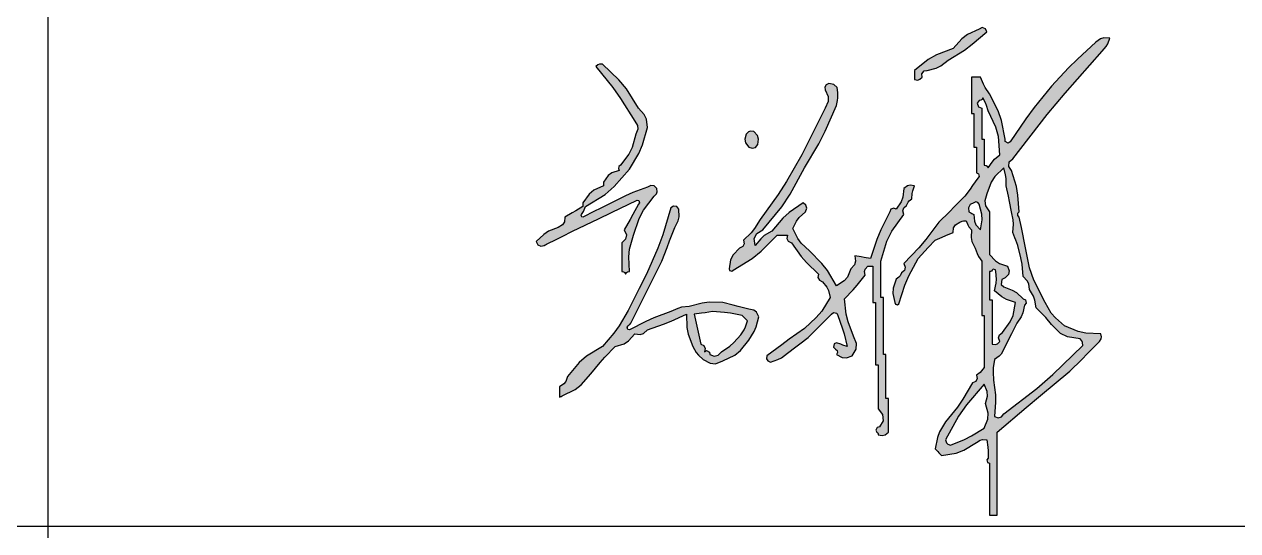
# Model space of a CAD drawing. Extents: x 5211311 to 5622788, y -441754 to -251897.
# Drawn here: x 5419839 to 5421401, y -336764 to -336113 of the extents above; entities that cross this region are included whole.
import ezdxf
from ezdxf.enums import TextEntityAlignment as Align

# ---------------------------------------------------------------- set-up
doc = ezdxf.new("R2010")
doc.units = 0
doc.header["$LTSCALE"] = 1000
doc.header["$MEASUREMENT"] = 0
doc.layers.get('0').update_dxf_attribs({"linetype": 'CONTINUOUS'})
doc.styles.add('sceie', font='sceie.shx', dxfattribs={"width": 0.7, "bigfont": 'sceic.shx'})

# ---------------------------------------------------------------- blocks, each defined once
blk = doc.blocks.new('高苏华')
h = blk.add_hatch(color=256)
h.dxf.hatch_style = 1
h.paths.add_polyline_path([(6.7509, 0.3895), (6.7492, 0.4112), (6.7472, 0.4221), (6.7409, 0.4429), (6.7373, 0.4477), (6.738, 0.454), (6.7426, 0.4579), (6.7869, 0.5146), (6.8099, 0.5424), (6.8576, 0.5963), (6.8627, 0.6021), (6.8648, 0.6057), (6.8676, 0.6129), (6.86, 0.6134), (6.8556, 0.6122), (6.8493, 0.6079), (6.8259, 0.586), (6.8145, 0.5746), (6.7926, 0.5513), (6.7699, 0.5236), (6.7592, 0.5092), (6.7392, 0.4796), (6.7367, 0.478), (6.7329, 0.4799), (6.7326, 0.4829), (6.7281, 0.5072), (6.7239, 0.5194), (6.7126, 0.5413), (6.7071, 0.5495), (6.7048, 0.5539), (6.7009, 0.5629), (6.6962, 0.5629), (6.6939, 0.5629), (6.6892, 0.5629), (6.6892, 0.5443), (6.6892, 0.5349), (6.6892, 0.5162), (6.6905, 0.5162), (6.6912, 0.5162), (6.6925, 0.5162), (6.6925, 0.4989), (6.6925, 0.4902), (6.6925, 0.4729), (6.6939, 0.4729), (6.6945, 0.4729), (6.6959, 0.4729), (6.6959, 0.4596), (6.6959, 0.4529), (6.6959, 0.4396), (6.6984, 0.4385), (6.6993, 0.435), (6.6976, 0.4329), (6.6909, 0.4236), (6.6875, 0.4189), (6.6809, 0.4096), (6.6675, 0.3962), (6.6609, 0.3895), (6.6475, 0.3762), (6.6305, 0.3541), (6.6215, 0.3434), (6.6025, 0.3229), (6.6041, 0.3183), (6.603, 0.3142), (6.5992, 0.3112), (6.5974, 0.3073), (6.5959, 0.3055), (6.5925, 0.3029), (6.5887, 0.2915), (6.5883, 0.2846), (6.5909, 0.2728), (6.5914, 0.2708), (6.5942, 0.2699), (6.5959, 0.2712), (6.6037, 0.2953), (6.6088, 0.3072), (6.6209, 0.3295), (6.6294, 0.3389), (6.6338, 0.3436), (6.6425, 0.3529), (6.6518, 0.357), (6.6565, 0.359), (6.6659, 0.3629), (6.6664, 0.3691), (6.6688, 0.373), (6.6742, 0.3762), (6.6774, 0.3774), (6.6791, 0.3778), (6.6825, 0.3779), (6.6845, 0.3729), (6.6859, 0.3704), (6.6892, 0.3662), (6.6888, 0.3567), (6.6899, 0.3514), (6.6942, 0.3429), (6.6965, 0.3358), (6.6983, 0.3323), (6.7026, 0.3262), (6.7026, 0.2982), (6.7026, 0.2842), (6.7026, 0.2562), (6.7039, 0.2562), (6.7046, 0.2562), (6.7059, 0.2562), (6.7059, 0.2295), (6.7059, 0.2162), (6.7059, 0.1895), (6.7025, 0.185), (6.7004, 0.1829), (6.6959, 0.1795), (6.6966, 0.1751), (6.6949, 0.1715), (6.6909, 0.1695), (6.6784, 0.1485), (6.6713, 0.1384), (6.6559, 0.1195), (6.6483, 0.1065), (6.6455, 0.0992), (6.6425, 0.0845), (6.6459, 0.0811), (6.6475, 0.0795), (6.6509, 0.0761), (6.6698, 0.0792), (6.6795, 0.0828), (6.6959, 0.0928), (6.7005, 0.0957), (6.7037, 0.0965), (6.7092, 0.0961), (6.7103, 0.0868), (6.7107, 0.0822), (6.7109, 0.0728), (6.7091, 0.0707), (6.71, 0.0671), (6.7126, 0.0661), (6.7126, 0.0395), (6.7126, 0.0261), (6.7126, -0.0006), (6.7166, -0.0006), (6.7186, -0.0006), (6.7226, -0.0006), (6.7226, 0.0421), (6.7226, 0.0635), (6.7226, 0.1061), (6.7597, 0.1377), (6.7784, 0.1533), (6.8159, 0.1845), (6.8313, 0.1998), (6.8389, 0.2075), (6.8543, 0.2228), (6.8565, 0.2262), (6.857, 0.2289), (6.8559, 0.2328), (6.8368, 0.2335), (6.8269, 0.2356), (6.8092, 0.2428), (6.7974, 0.253), (6.7921, 0.2594), (6.7842, 0.2728), (6.7695, 0.3018), (6.764, 0.3177), (6.7576, 0.3495), (6.7549, 0.3629), (6.7536, 0.3695), (6.7509, 0.3829), (6.749, 0.3848), (6.749, 0.3877)])
h.paths.add_polyline_path([(6.6859, 0.3895), (6.6855, 0.3949), (6.6877, 0.3988), (6.6925, 0.4012), (6.6951, 0.4022), (6.6974, 0.4016), (6.6992, 0.3995), (6.7026, 0.3866), (6.703, 0.3794), (6.7009, 0.3662), (6.6952, 0.3727), (6.6932, 0.3776), (6.6925, 0.3862), (6.6899, 0.3875), (6.6885, 0.3882)], flags=16)
h.paths.add_polyline_path([(6.7074, 0.3974), (6.7065, 0.4039), (6.7092, 0.4129), (6.7147, 0.4278), (6.7195, 0.4351), (6.7309, 0.4462), (6.7332, 0.4371), (6.7339, 0.4323), (6.7342, 0.4229), (6.7369, 0.4096), (6.7382, 0.4029), (6.7409, 0.3895), (6.743, 0.3791), (6.7433, 0.3735), (6.7426, 0.3629), (6.7452, 0.3562), (6.7466, 0.3529), (6.7492, 0.3462), (6.7531, 0.3304), (6.7545, 0.3224), (6.7559, 0.3062), (6.7611, 0.3009), (6.7631, 0.2969), (6.7642, 0.2895), (6.7693, 0.281), (6.7711, 0.276), (6.7726, 0.2662), (6.781, 0.2579), (6.785, 0.2535), (6.7926, 0.2445), (6.8042, 0.233), (6.813, 0.2286), (6.8293, 0.2262), (6.8316, 0.2234), (6.8324, 0.2214), (6.8326, 0.2178), (6.7942, 0.1801), (6.7737, 0.1622), (6.7309, 0.1295), (6.7279, 0.1257), (6.7238, 0.1245), (6.7192, 0.1261), (6.7205, 0.1448), (6.7202, 0.1543), (6.7176, 0.1728), (6.7171, 0.1835), (6.7174, 0.189), (6.7192, 0.1995), (6.7249, 0.2037), (6.7274, 0.2066), (6.7309, 0.2128), (6.7376, 0.2262), (6.7409, 0.2328), (6.7476, 0.2462), (6.7534, 0.2545), (6.7556, 0.2596), (6.7576, 0.2695), (6.7598, 0.2721), (6.7589, 0.2763), (6.7559, 0.2778), (6.7473, 0.2857), (6.7419, 0.2889), (6.7309, 0.2929), (6.7276, 0.2962), (6.7284, 0.3023), (6.7326, 0.3045), (6.737, 0.3088), (6.7381, 0.3138), (6.7359, 0.3195), (6.7255, 0.3233), (6.7203, 0.3266), (6.7126, 0.3345), (6.7126, 0.3565), (6.7126, 0.3675), (6.7126, 0.3895)], flags=16)
h.paths.add_polyline_path([(6.7109, 0.4462), (6.7097, 0.4483), (6.7083, 0.4492), (6.7059, 0.4496), (6.7059, 0.4629), (6.7059, 0.4696), (6.7059, 0.4829), (6.7046, 0.4829), (6.7039, 0.4829), (6.7026, 0.4829), (6.7026, 0.4989), (6.7026, 0.5069), (6.7026, 0.5229), (6.6986, 0.5244), (6.6969, 0.5294), (6.6992, 0.5329), (6.7016, 0.5332), (6.703, 0.5342), (6.7042, 0.5362), (6.7076, 0.5299), (6.7089, 0.5265), (6.7109, 0.5196), (6.7208, 0.4983), (6.724, 0.4863), (6.7259, 0.4629), (6.719, 0.4571), (6.7159, 0.4536)], flags=16)
h.paths.add_polyline_path([(6.7175, 0.3158), (6.7204, 0.3149), (6.7209, 0.3129), (6.7216, 0.3029), (6.7212, 0.2977), (6.7192, 0.2879), (6.7286, 0.28), (6.7343, 0.2768), (6.7459, 0.2728), (6.7429, 0.2564), (6.7392, 0.2479), (6.7292, 0.2345), (6.7254, 0.2315), (6.7243, 0.2274), (6.7259, 0.2228), (6.7228, 0.2199), (6.7201, 0.219), (6.7159, 0.2195), (6.7159, 0.2422), (6.7159, 0.2535), (6.7159, 0.2762), (6.7146, 0.2762), (6.7139, 0.2762), (6.7126, 0.2762), (6.7126, 0.2909), (6.7126, 0.2982), (6.7126, 0.3129), (6.714, 0.3127), (6.7152, 0.3132), (6.7159, 0.3145)], flags=16)
h.paths.add_polyline_path([(6.7059, 0.1678), (6.7095, 0.1585), (6.7099, 0.1526), (6.7076, 0.1428), (6.7109, 0.1306), (6.7105, 0.123), (6.7059, 0.1111), (6.6892, 0.1012), (6.6805, 0.0968), (6.6625, 0.0895), (6.659, 0.0907), (6.6571, 0.0926), (6.6559, 0.0961), (6.6728, 0.1267), (6.683, 0.1414)], flags=16)
h.paths.add_polyline_path([(6.6904, 0.6051), (6.7092, 0.6213), (6.7074, 0.6251), (6.703, 0.6265), (6.6992, 0.6246), (6.6841, 0.6176), (6.6768, 0.6122), (6.6659, 0.5996), (6.6443, 0.5917), (6.6338, 0.5857), (6.6159, 0.5713), (6.6159, 0.5666), (6.6159, 0.5643), (6.6159, 0.5596), (6.6201, 0.5591), (6.6228, 0.56), (6.6259, 0.5629), (6.6254, 0.5672), (6.6283, 0.5708), (6.6325, 0.5713), (6.644, 0.5744), (6.6498, 0.5773), (6.6592, 0.5846), (6.6803, 0.5977)])
h.paths.add_polyline_path([(6.5012, 0.4933), (6.5158, 0.5262), (6.5169, 0.5329), (6.5172, 0.5362), (6.5175, 0.5429), (6.5164, 0.5494), (6.5123, 0.5535), (6.5058, 0.5546), (6.5022, 0.5531), (6.5005, 0.5501), (6.5008, 0.5463), (6.5047, 0.5378), (6.5047, 0.5314), (6.5008, 0.5229), (6.4888, 0.4989), (6.4828, 0.4869), (6.4708, 0.4629), (6.4511, 0.4286), (6.4404, 0.4118), (6.4175, 0.3795), (6.4102, 0.3679), (6.4057, 0.3624), (6.3958, 0.3529), (6.3966, 0.3485), (6.3948, 0.3449), (6.3908, 0.3429), (6.3825, 0.3343), (6.3793, 0.328), (6.3775, 0.3162), (6.378, 0.3141), (6.3808, 0.3132), (6.3825, 0.3145), (6.4071, 0.3297), (6.4188, 0.339), (6.4392, 0.3595), (6.4445, 0.3595), (6.4472, 0.3595), (6.4525, 0.3595), (6.4517, 0.3551), (6.4535, 0.3516), (6.4575, 0.3495), (6.47, 0.3323), (6.4771, 0.3242), (6.4925, 0.3095), (6.4917, 0.3051), (6.4935, 0.3016), (6.4975, 0.2995), (6.5032, 0.2926), (6.5054, 0.2882), (6.5075, 0.2795), (6.4965, 0.2618), (6.4896, 0.2535), (6.4742, 0.2395), (6.4547, 0.2256), (6.4451, 0.2186), (6.4258, 0.2045), (6.4255, 0.2006), (6.4272, 0.1977), (6.4308, 0.1962), (6.4401, 0.1995), (6.4446, 0.2019), (6.4525, 0.2078), (6.4631, 0.2159), (6.4685, 0.2199), (6.4792, 0.2278), (6.4912, 0.2398), (6.4972, 0.2458), (6.5092, 0.2578), (6.5117, 0.2601), (6.516, 0.2592), (6.5175, 0.2562), (6.5231, 0.2405), (6.5255, 0.2324), (6.5292, 0.2162), (6.5238, 0.2182), (6.5212, 0.2192), (6.5158, 0.2212), (6.5128, 0.2197), (6.5119, 0.2154), (6.5142, 0.2128), (6.5163, 0.2111), (6.5169, 0.2087), (6.5158, 0.2062), (6.5228, 0.2022), (6.5283, 0.2018), (6.5358, 0.2045), (6.541, 0.2131), (6.5415, 0.2203), (6.5375, 0.2295), (6.5306, 0.2482), (6.5282, 0.2581), (6.5258, 0.2778), (6.537, 0.2894), (6.5424, 0.2954), (6.5525, 0.3079), (6.5517, 0.3126), (6.5527, 0.3159), (6.5558, 0.3195), (6.5585, 0.3195), (6.5598, 0.3195), (6.5625, 0.3195), (6.5625, 0.3009), (6.5625, 0.2915), (6.5625, 0.2728), (6.5638, 0.2728), (6.5645, 0.2728), (6.5658, 0.2728), (6.5658, 0.2408), (6.5658, 0.2248), (6.5658, 0.1928), (6.5672, 0.1928), (6.5679, 0.1928), (6.5692, 0.1928), (6.5692, 0.1702), (6.5692, 0.1588), (6.5692, 0.1361), (6.575, 0.1288), (6.5755, 0.1209), (6.5709, 0.1128), (6.5679, 0.1122), (6.5663, 0.1088), (6.5675, 0.1061), (6.5688, 0.1054), (6.5694, 0.1043), (6.5692, 0.1028), (6.5746, 0.1017), (6.5783, 0.1027), (6.5825, 0.1061), (6.5825, 0.1235), (6.5825, 0.1321), (6.5825, 0.1495), (6.5812, 0.1495), (6.5805, 0.1495), (6.5792, 0.1495), (6.5792, 0.1722), (6.5792, 0.1835), (6.5792, 0.2062), (6.5779, 0.2062), (6.5772, 0.2062), (6.5759, 0.2062), (6.5759, 0.2355), (6.5759, 0.2502), (6.5759, 0.2795), (6.5745, 0.2795), (6.5739, 0.2795), (6.5725, 0.2795), (6.5725, 0.2982), (6.5725, 0.3075), (6.5725, 0.3262), (6.5805, 0.3518), (6.5868, 0.3645), (6.6025, 0.3862), (6.6009, 0.3908), (6.6021, 0.3948), (6.6059, 0.3979), (6.6077, 0.4018), (6.6091, 0.4036), (6.6125, 0.4062), (6.6131, 0.413), (6.6138, 0.4164), (6.6159, 0.4229), (6.6105, 0.4239), (6.6068, 0.423), (6.6025, 0.4196), (6.601, 0.4083), (6.5988, 0.4024), (6.5925, 0.3929), (6.5892, 0.3942), (6.5857, 0.3928), (6.5842, 0.3895), (6.5728, 0.3662), (6.5677, 0.3541), (6.5592, 0.3295), (6.5512, 0.3309), (6.5472, 0.3315), (6.5392, 0.3329), (6.5401, 0.326), (6.5388, 0.3214), (6.5342, 0.3162), (6.5298, 0.3057), (6.5255, 0.3006), (6.5158, 0.2945), (6.5041, 0.3141), (6.4969, 0.3233), (6.4808, 0.3395), (6.4703, 0.3491), (6.4656, 0.3552), (6.4592, 0.3679), (6.4641, 0.3776), (6.4677, 0.3822), (6.4758, 0.3895), (6.4774, 0.3941), (6.4763, 0.3982), (6.4725, 0.4012), (6.4547, 0.3888), (6.4464, 0.3812), (6.4325, 0.3645), (6.4226, 0.3589), (6.418, 0.355), (6.4108, 0.3462), (6.4096, 0.3551), (6.413, 0.3618), (6.4208, 0.3662), (6.445, 0.3961), (6.4558, 0.4124), (6.4742, 0.4462), (6.4928, 0.4772)])
h.paths.add_polyline_path([(6.4151, 0.4831), (6.4138, 0.4877), (6.4091, 0.4929), (6.405, 0.4934), (6.4022, 0.4925), (6.3991, 0.4896), (6.3976, 0.483), (6.3985, 0.4784), (6.4025, 0.4729), (6.4071, 0.4713), (6.4111, 0.4725), (6.4141, 0.4762)], flags=17)
h.paths.add_polyline_path([(6.2837, 0.4126), (6.2846, 0.4154), (6.2841, 0.4196), (6.2807, 0.4229), (6.2766, 0.4234), (6.2724, 0.4212), (6.2533, 0.4144), (6.2439, 0.4103), (6.2258, 0.4012), (6.2111, 0.3939), (6.2038, 0.3902), (6.1891, 0.3829), (6.1876, 0.383), (6.1867, 0.3849), (6.1874, 0.3862), (6.1897, 0.3901), (6.1907, 0.3921), (6.1924, 0.3962), (6.2177, 0.412), (6.2295, 0.4221), (6.2491, 0.4446), (6.2609, 0.4646), (6.2657, 0.4756), (6.2724, 0.4979), (6.2708, 0.5088), (6.2681, 0.5146), (6.2608, 0.5229), (6.245, 0.5477), (6.2354, 0.5594), (6.2141, 0.5796), (6.2105, 0.5794), (6.2085, 0.5786), (6.2058, 0.5763), (6.2274, 0.5495), (6.2374, 0.5354), (6.2558, 0.5062), (6.2593, 0.5006), (6.2598, 0.4958), (6.2574, 0.4896), (6.2527, 0.4723), (6.2484, 0.4637), (6.2374, 0.4496), (6.2353, 0.4478), (6.2347, 0.4454), (6.2358, 0.4429), (6.2263, 0.4397), (6.2215, 0.4361), (6.2158, 0.4279), (6.2158, 0.4259), (6.2158, 0.4249), (6.2158, 0.4229), (6.2032, 0.4174), (6.197, 0.4124), (6.1891, 0.4012), (6.1891, 0.3992), (6.1891, 0.3982), (6.1891, 0.3962), (6.1798, 0.3909), (6.1751, 0.3882), (6.1657, 0.3829), (6.1652, 0.3766), (6.1628, 0.3728), (6.1574, 0.3695), (6.1449, 0.3646), (6.1387, 0.3606), (6.1291, 0.3512), (6.1311, 0.3472), (6.1347, 0.3454), (6.1391, 0.3462), (6.1404, 0.3469), (6.1411, 0.3472), (6.1424, 0.3479), (6.1557, 0.3545), (6.1624, 0.3579), (6.1757, 0.3645), (6.209, 0.3806), (6.2257, 0.3886), (6.2591, 0.4045), (6.2611, 0.404), (6.2621, 0.4012), (6.2608, 0.3995), (6.2535, 0.3862), (6.2498, 0.3795), (6.2424, 0.3662), (6.245, 0.3599), (6.2439, 0.3543), (6.2391, 0.3495), (6.2391, 0.3349), (6.2391, 0.3275), (6.2391, 0.3129), (6.2415, 0.3125), (6.2429, 0.3116), (6.2441, 0.3095), (6.2453, 0.3116), (6.2467, 0.3125), (6.2491, 0.3129), (6.248, 0.3316), (6.2491, 0.3415), (6.2541, 0.3595), (6.2613, 0.381), (6.267, 0.3916), (6.2808, 0.4096)])
h.paths.add_polyline_path([(6.3129, 0.3833), (6.3125, 0.3929), (6.3101, 0.3962), (6.3058, 0.3969), (6.3024, 0.3945), (6.2918, 0.3598), (6.2854, 0.3427), (6.2708, 0.3095), (6.2614, 0.2909), (6.2568, 0.2815), (6.2474, 0.2628), (6.2359, 0.243), (6.2291, 0.2335), (6.2141, 0.2162), (6.1938, 0.204), (6.1843, 0.1959), (6.1691, 0.1778), (6.167, 0.1715), (6.1646, 0.1683), (6.1591, 0.1645), (6.1591, 0.1592), (6.1591, 0.1565), (6.1591, 0.1512), (6.1604, 0.1518), (6.1611, 0.1522), (6.1624, 0.1528), (6.179, 0.1611), (6.1869, 0.1672), (6.1991, 0.1812), (6.2111, 0.1957), (6.2174, 0.2028), (6.2308, 0.2162), (6.2422, 0.2199), (6.2479, 0.2237), (6.2558, 0.2328), (6.2627, 0.2319), (6.2672, 0.2332), (6.2724, 0.2378), (6.2928, 0.2449), (6.3028, 0.2489), (6.3225, 0.2578), (6.323, 0.2409), (6.3247, 0.2321), (6.3308, 0.2162), (6.3348, 0.2086), (6.3377, 0.2051), (6.3441, 0.1995), (6.3529, 0.1947), (6.3598, 0.1942), (6.3691, 0.1978), (6.3845, 0.2053), (6.3918, 0.2111), (6.4025, 0.2245), (6.4096, 0.2356), (6.4123, 0.2418), (6.4158, 0.2545), (6.4127, 0.2604), (6.409, 0.2631), (6.4025, 0.2645), (6.3891, 0.2678), (6.3825, 0.2695), (6.3691, 0.2728), (6.3517, 0.2732), (6.3427, 0.2721), (6.3258, 0.2678), (6.3161, 0.2668), (6.3112, 0.2654), (6.3024, 0.2612), (6.2806, 0.2531), (6.2699, 0.2484), (6.2491, 0.2378), (6.2471, 0.2384), (6.2461, 0.2412), (6.2474, 0.2428), (6.2488, 0.2442), (6.2494, 0.2448), (6.2508, 0.2462), (6.2668, 0.2782), (6.2748, 0.2942), (6.2908, 0.3262), (6.2974, 0.3436), (6.3007, 0.3522), (6.3075, 0.3695), (6.3118, 0.3781)])
h.paths.add_polyline_path([(6.3325, 0.2578), (6.3418, 0.2592), (6.3465, 0.2598), (6.3558, 0.2612), (6.3712, 0.2601), (6.379, 0.2591), (6.3941, 0.2562), (6.3968, 0.2535), (6.3981, 0.2522), (6.4008, 0.2495), (6.3986, 0.2418), (6.3969, 0.2379), (6.3925, 0.2312), (6.3836, 0.2214), (6.3784, 0.2169), (6.3675, 0.2095), (6.3632, 0.2051), (6.3582, 0.204), (6.3525, 0.2062), (6.3521, 0.2091), (6.3484, 0.211), (6.3458, 0.2095), (6.3466, 0.2139), (6.3448, 0.2175), (6.3408, 0.2195), (6.3374, 0.2348), (6.3357, 0.2425)], flags=16)
for p, q in [((6.703, 0.6265), (6.6992, 0.6246)), ((6.7074, 0.6251), (6.703, 0.6265)), ((6.7092, 0.6213), (6.7074, 0.6251)), ((6.6768, 0.6122), (6.6659, 0.5996)), ((6.6841, 0.6176), (6.6768, 0.6122)), ((6.6992, 0.6246), (6.6841, 0.6176)), ((6.6904, 0.6051), (6.7092, 0.6213)), ((6.8556, 0.6122), (6.8493, 0.6079)), ((6.86, 0.6134), (6.8556, 0.6122)), ((6.8676, 0.6129), (6.86, 0.6134)), ((6.8648, 0.6057), (6.8676, 0.6129)), ((6.6659, 0.5996), (6.6443, 0.5917)), ((6.6592, 0.5846), (6.6803, 0.5977)), ((6.6803, 0.5977), (6.6904, 0.6051)), ((6.8099, 0.5424), (6.8576, 0.5963)), ((6.8493, 0.6079), (6.8259, 0.586)), ((6.8576, 0.5963), (6.8627, 0.6021)), ((6.8627, 0.6021), (6.8648, 0.6057)), ((6.2085, 0.5786), (6.2058, 0.5763)), ((6.2105, 0.5794), (6.2085, 0.5786)), ((6.2141, 0.5796), (6.2105, 0.5794)), ((6.2354, 0.5594), (6.2141, 0.5796)), ((6.6338, 0.5857), (6.6159, 0.5713)), ((6.6443, 0.5917), (6.6338, 0.5857)), ((6.6498, 0.5773), (6.6592, 0.5846)), ((6.8259, 0.586), (6.8145, 0.5746)), ((6.2058, 0.5763), (6.2274, 0.5495)), ((6.6159, 0.5713), (6.6159, 0.5666)), ((6.6159, 0.5666), (6.6159, 0.5643)), ((6.6159, 0.5643), (6.6159, 0.5596)), ((6.6228, 0.56), (6.6259, 0.5629)), ((6.6254, 0.5672), (6.6283, 0.5708)), ((6.6259, 0.5629), (6.6254, 0.5672)), ((6.6283, 0.5708), (6.6325, 0.5713)), ((6.6325, 0.5713), (6.644, 0.5744)), ((6.644, 0.5744), (6.6498, 0.5773)), ((6.6939, 0.5629), (6.6892, 0.5629)), ((6.6892, 0.5629), (6.6892, 0.5443)), ((6.6962, 0.5629), (6.6939, 0.5629)), ((6.7009, 0.5629), (6.6962, 0.5629)), ((6.7048, 0.5539), (6.7009, 0.5629)), ((6.8145, 0.5746), (6.7926, 0.5513)), ((6.2274, 0.5495), (6.2374, 0.5354)), ((6.245, 0.5477), (6.2354, 0.5594)), ((6.2608, 0.5229), (6.245, 0.5477)), ((6.5022, 0.5531), (6.5005, 0.5501)), ((6.5005, 0.5501), (6.5008, 0.5463)), ((6.5058, 0.5546), (6.5022, 0.5531)), ((6.5123, 0.5535), (6.5058, 0.5546)), ((6.5164, 0.5494), (6.5123, 0.5535)), ((6.5175, 0.5429), (6.5164, 0.5494)), ((6.6159, 0.5596), (6.6201, 0.5591)), ((6.6201, 0.5591), (6.6228, 0.56)), ((6.7071, 0.5495), (6.7048, 0.5539)), ((6.7126, 0.5413), (6.7071, 0.5495)), ((6.7926, 0.5513), (6.7699, 0.5236)), ((6.2374, 0.5354), (6.2558, 0.5062)), ((6.5008, 0.5463), (6.5047, 0.5378)), ((6.5047, 0.5314), (6.5008, 0.5229)), ((6.5047, 0.5378), (6.5047, 0.5314)), ((6.5158, 0.5262), (6.5169, 0.5329)), ((6.5169, 0.5329), (6.5172, 0.5362)), ((6.5172, 0.5362), (6.5175, 0.5429)), ((6.6892, 0.5443), (6.6892, 0.5349)), ((6.6892, 0.5349), (6.6892, 0.5162)), ((6.6992, 0.5329), (6.6969, 0.5294)), ((6.7016, 0.5332), (6.6992, 0.5329)), ((6.703, 0.5342), (6.7016, 0.5332)), ((6.7042, 0.5362), (6.703, 0.5342)), ((6.7076, 0.5299), (6.7042, 0.5362)), ((6.7239, 0.5194), (6.7126, 0.5413)), ((6.7869, 0.5146), (6.8099, 0.5424)), ((6.2681, 0.5146), (6.2608, 0.5229)), ((6.5008, 0.5229), (6.4888, 0.4989)), ((6.5012, 0.4933), (6.5158, 0.5262)), ((6.6892, 0.5162), (6.6905, 0.5162)), ((6.6905, 0.5162), (6.6912, 0.5162)), ((6.6912, 0.5162), (6.6925, 0.5162)), ((6.6925, 0.5162), (6.6925, 0.4989)), ((6.6969, 0.5294), (6.6986, 0.5244)), ((6.6986, 0.5244), (6.7026, 0.5229)), ((6.7026, 0.5229), (6.7026, 0.5069)), ((6.7089, 0.5265), (6.7076, 0.5299)), ((6.7109, 0.5196), (6.7089, 0.5265)), ((6.7208, 0.4983), (6.7109, 0.5196)), ((6.7281, 0.5072), (6.7239, 0.5194)), ((6.7699, 0.5236), (6.7592, 0.5092)), ((6.2558, 0.5062), (6.2593, 0.5006)), ((6.2593, 0.5006), (6.2598, 0.4958)), ((6.2708, 0.5088), (6.2681, 0.5146)), ((6.2724, 0.4979), (6.2708, 0.5088)), ((6.7026, 0.5069), (6.7026, 0.4989)), ((6.7326, 0.4829), (6.7281, 0.5072)), ((6.7592, 0.5092), (6.7392, 0.4796)), ((6.7426, 0.4579), (6.7869, 0.5146)), ((6.2574, 0.4896), (6.2527, 0.4723)), ((6.2598, 0.4958), (6.2574, 0.4896)), ((6.2657, 0.4756), (6.2724, 0.4979)), ((6.3991, 0.4896), (6.3976, 0.483)), ((6.4022, 0.4925), (6.3991, 0.4896)), ((6.405, 0.4934), (6.4022, 0.4925)), ((6.4091, 0.4929), (6.405, 0.4934)), ((6.4138, 0.4877), (6.4091, 0.4929)), ((6.4151, 0.4831), (6.4138, 0.4877)), ((6.4828, 0.4869), (6.4708, 0.4629)), ((6.4888, 0.4989), (6.4828, 0.4869)), ((6.4928, 0.4772), (6.5012, 0.4933)), ((6.6925, 0.4989), (6.6925, 0.4902)), ((6.6925, 0.4902), (6.6925, 0.4729)), ((6.7026, 0.4989), (6.7026, 0.4829)), ((6.724, 0.4863), (6.7208, 0.4983)), ((6.7259, 0.4629), (6.724, 0.4863)), ((6.2527, 0.4723), (6.2484, 0.4637)), ((6.2609, 0.4646), (6.2657, 0.4756)), ((6.3976, 0.483), (6.3985, 0.4784)), ((6.3985, 0.4784), (6.4025, 0.4729)), ((6.4025, 0.4729), (6.4071, 0.4713)), ((6.4071, 0.4713), (6.4111, 0.4725)), ((6.4111, 0.4725), (6.4141, 0.4762)), ((6.4141, 0.4762), (6.4151, 0.4831)), ((6.4742, 0.4462), (6.4928, 0.4772)), ((6.6925, 0.4729), (6.6939, 0.4729)), ((6.6939, 0.4729), (6.6945, 0.4729)), ((6.6945, 0.4729), (6.6959, 0.4729)), ((6.6959, 0.4729), (6.6959, 0.4596)), ((6.7026, 0.4829), (6.7039, 0.4829)), ((6.7039, 0.4829), (6.7046, 0.4829)), ((6.7046, 0.4829), (6.7059, 0.4829)), ((6.7059, 0.4829), (6.7059, 0.4696)), ((6.7059, 0.4696), (6.7059, 0.4629)), ((6.7329, 0.4799), (6.7326, 0.4829)), ((6.7367, 0.478), (6.7329, 0.4799)), ((6.7392, 0.4796), (6.7367, 0.478)), ((6.2484, 0.4637), (6.2374, 0.4496)), ((6.2491, 0.4446), (6.2609, 0.4646)), ((6.4708, 0.4629), (6.4511, 0.4286)), ((6.6959, 0.4596), (6.6959, 0.4529)), ((6.7059, 0.4629), (6.7059, 0.4496)), ((6.7109, 0.4462), (6.7159, 0.4536)), ((6.7159, 0.4536), (6.719, 0.4571)), ((6.719, 0.4571), (6.7259, 0.4629)), ((6.7373, 0.4477), (6.738, 0.454)), ((6.738, 0.454), (6.7426, 0.4579)), ((6.2263, 0.4397), (6.2215, 0.4361)), ((6.2358, 0.4429), (6.2263, 0.4397)), ((6.2295, 0.4221), (6.2491, 0.4446)), ((6.2353, 0.4478), (6.2347, 0.4454)), ((6.2347, 0.4454), (6.2358, 0.4429)), ((6.2374, 0.4496), (6.2353, 0.4478)), ((6.4558, 0.4124), (6.4742, 0.4462)), ((6.6959, 0.4529), (6.6959, 0.4396)), ((6.6959, 0.4396), (6.6984, 0.4385)), ((6.6984, 0.4385), (6.6993, 0.435)), ((6.7059, 0.4496), (6.7083, 0.4492)), ((6.7083, 0.4492), (6.7097, 0.4483)), ((6.7097, 0.4483), (6.7109, 0.4462)), ((6.7309, 0.4462), (6.7195, 0.4351)), ((6.7332, 0.4371), (6.7309, 0.4462)), ((6.7409, 0.4429), (6.7373, 0.4477)), ((6.7472, 0.4221), (6.7409, 0.4429)), ((6.2158, 0.4229), (6.2032, 0.4174)), ((6.2215, 0.4361), (6.2158, 0.4279)), ((6.2158, 0.4279), (6.2158, 0.4259)), ((6.2158, 0.4259), (6.2158, 0.4249)), ((6.2158, 0.4249), (6.2158, 0.4229)), ((6.2177, 0.412), (6.2295, 0.4221)), ((6.2766, 0.4234), (6.2724, 0.4212)), ((6.2807, 0.4229), (6.2766, 0.4234)), ((6.2841, 0.4196), (6.2807, 0.4229)), ((6.4511, 0.4286), (6.4404, 0.4118)), ((6.6068, 0.423), (6.6025, 0.4196)), ((6.6105, 0.4239), (6.6068, 0.423)), ((6.6159, 0.4229), (6.6105, 0.4239)), ((6.6138, 0.4164), (6.6159, 0.4229)), ((6.6909, 0.4236), (6.6875, 0.4189)), ((6.6976, 0.4329), (6.6909, 0.4236)), ((6.6993, 0.435), (6.6976, 0.4329)), ((6.7147, 0.4278), (6.7092, 0.4129)), ((6.7195, 0.4351), (6.7147, 0.4278)), ((6.7339, 0.4323), (6.7332, 0.4371)), ((6.7342, 0.4229), (6.7339, 0.4323)), ((6.7369, 0.4096), (6.7342, 0.4229)), ((6.7492, 0.4112), (6.7472, 0.4221)), ((6.197, 0.4124), (6.1891, 0.4012)), ((6.1924, 0.3962), (6.2177, 0.412)), ((6.2032, 0.4174), (6.197, 0.4124)), ((6.2439, 0.4103), (6.2258, 0.4012)), ((6.2533, 0.4144), (6.2439, 0.4103)), ((6.2724, 0.4212), (6.2533, 0.4144)), ((6.267, 0.3916), (6.2808, 0.4096)), ((6.2808, 0.4096), (6.2837, 0.4126)), ((6.2837, 0.4126), (6.2846, 0.4154)), ((6.2846, 0.4154), (6.2841, 0.4196)), ((6.4404, 0.4118), (6.4175, 0.3795)), ((6.445, 0.3961), (6.4558, 0.4124)), ((6.601, 0.4083), (6.5988, 0.4024)), ((6.6025, 0.4196), (6.601, 0.4083)), ((6.6125, 0.4062), (6.6131, 0.413)), ((6.6131, 0.413), (6.6138, 0.4164)), ((6.6809, 0.4096), (6.6675, 0.3962)), ((6.6875, 0.4189), (6.6809, 0.4096)), ((6.7092, 0.4129), (6.7065, 0.4039)), ((6.7382, 0.4029), (6.7369, 0.4096)), ((6.7509, 0.3895), (6.7492, 0.4112)), ((6.1798, 0.3909), (6.1751, 0.3882)), ((6.1891, 0.3962), (6.1798, 0.3909)), ((6.1891, 0.4012), (6.1891, 0.3992)), ((6.1891, 0.3992), (6.1891, 0.3982)), ((6.1891, 0.3982), (6.1891, 0.3962)), ((6.1897, 0.3901), (6.1907, 0.3921)), ((6.1907, 0.3921), (6.1924, 0.3962)), ((6.2111, 0.3939), (6.2038, 0.3902)), ((6.2258, 0.4012), (6.2111, 0.3939)), ((6.2257, 0.3886), (6.2591, 0.4045)), ((6.2608, 0.3995), (6.2535, 0.3862)), ((6.2591, 0.4045), (6.2611, 0.404)), ((6.2621, 0.4012), (6.2608, 0.3995)), ((6.2611, 0.404), (6.2621, 0.4012)), ((6.2613, 0.381), (6.267, 0.3916)), ((6.3024, 0.3945), (6.2918, 0.3598)), ((6.3058, 0.3969), (6.3024, 0.3945)), ((6.3101, 0.3962), (6.3058, 0.3969)), ((6.3125, 0.3929), (6.3101, 0.3962)), ((6.3129, 0.3833), (6.3125, 0.3929)), ((6.4208, 0.3662), (6.445, 0.3961)), ((6.4725, 0.4012), (6.4547, 0.3888)), ((6.4763, 0.3982), (6.4725, 0.4012)), ((6.4758, 0.3895), (6.4774, 0.3941)), ((6.4774, 0.3941), (6.4763, 0.3982)), ((6.5857, 0.3928), (6.5842, 0.3895)), ((6.5892, 0.3942), (6.5857, 0.3928)), ((6.5925, 0.3929), (6.5892, 0.3942)), ((6.5988, 0.4024), (6.5925, 0.3929)), ((6.6009, 0.3908), (6.6021, 0.3948)), ((6.6025, 0.3862), (6.6009, 0.3908)), ((6.6021, 0.3948), (6.6059, 0.3979)), ((6.6059, 0.3979), (6.6077, 0.4018)), ((6.6077, 0.4018), (6.6091, 0.4036)), ((6.6091, 0.4036), (6.6125, 0.4062)), ((6.6675, 0.3962), (6.6609, 0.3895)), ((6.6877, 0.3988), (6.6855, 0.3949)), ((6.6855, 0.3949), (6.6859, 0.3895)), ((6.6925, 0.4012), (6.6877, 0.3988)), ((6.6951, 0.4022), (6.6925, 0.4012)), ((6.6974, 0.4016), (6.6951, 0.4022)), ((6.6992, 0.3995), (6.6974, 0.4016)), ((6.7026, 0.3866), (6.6992, 0.3995)), ((6.7065, 0.4039), (6.7074, 0.3974)), ((6.7074, 0.3974), (6.7126, 0.3895)), ((6.7409, 0.3895), (6.7382, 0.4029)), ((6.1652, 0.3766), (6.1628, 0.3728)), ((6.1657, 0.3829), (6.1652, 0.3766)), ((6.1751, 0.3882), (6.1657, 0.3829)), ((6.1757, 0.3645), (6.209, 0.3806)), ((6.1867, 0.3849), (6.1874, 0.3862)), ((6.1876, 0.383), (6.1867, 0.3849)), ((6.1874, 0.3862), (6.1897, 0.3901)), ((6.1891, 0.3829), (6.1876, 0.383)), ((6.2038, 0.3902), (6.1891, 0.3829)), ((6.209, 0.3806), (6.2257, 0.3886)), ((6.2498, 0.3795), (6.2424, 0.3662)), ((6.2535, 0.3862), (6.2498, 0.3795)), ((6.2541, 0.3595), (6.2613, 0.381)), ((6.3075, 0.3695), (6.3118, 0.3781)), ((6.3118, 0.3781), (6.3129, 0.3833)), ((6.4175, 0.3795), (6.4102, 0.3679)), ((6.4464, 0.3812), (6.4325, 0.3645)), ((6.4547, 0.3888), (6.4464, 0.3812)), ((6.4592, 0.3679), (6.4641, 0.3776)), ((6.4641, 0.3776), (6.4677, 0.3822)), ((6.4677, 0.3822), (6.4758, 0.3895)), ((6.5842, 0.3895), (6.5728, 0.3662)), ((6.5868, 0.3645), (6.6025, 0.3862)), ((6.6475, 0.3762), (6.6305, 0.3541)), ((6.6609, 0.3895), (6.6475, 0.3762)), ((6.6688, 0.373), (6.6742, 0.3762)), ((6.6742, 0.3762), (6.6774, 0.3774)), ((6.6774, 0.3774), (6.6791, 0.3778)), ((6.6791, 0.3778), (6.6825, 0.3779)), ((6.6825, 0.3779), (6.6845, 0.3729)), ((6.6859, 0.3895), (6.6885, 0.3882)), ((6.6885, 0.3882), (6.6899, 0.3875)), ((6.6899, 0.3875), (6.6925, 0.3862)), ((6.6925, 0.3862), (6.6932, 0.3776)), ((6.6932, 0.3776), (6.6952, 0.3727)), ((6.7009, 0.3662), (6.703, 0.3794)), ((6.703, 0.3794), (6.7026, 0.3866)), ((6.7126, 0.3895), (6.7126, 0.3675)), ((6.743, 0.3791), (6.7409, 0.3895)), ((6.7433, 0.3735), (6.743, 0.3791)), ((6.749, 0.3877), (6.7509, 0.3895)), ((6.749, 0.3848), (6.749, 0.3877)), ((6.7509, 0.3829), (6.749, 0.3848)), ((6.7536, 0.3695), (6.7509, 0.3829)), ((6.1387, 0.3606), (6.1291, 0.3512)), ((6.1449, 0.3646), (6.1387, 0.3606)), ((6.1574, 0.3695), (6.1449, 0.3646)), ((6.1628, 0.3728), (6.1574, 0.3695)), ((6.1624, 0.3579), (6.1757, 0.3645)), ((6.2424, 0.3662), (6.245, 0.3599)), ((6.245, 0.3599), (6.2439, 0.3543)), ((6.2491, 0.3415), (6.2541, 0.3595)), ((6.2918, 0.3598), (6.2854, 0.3427)), ((6.3007, 0.3522), (6.3075, 0.3695)), ((6.4057, 0.3624), (6.3958, 0.3529)), ((6.4102, 0.3679), (6.4057, 0.3624)), ((6.4096, 0.3551), (6.413, 0.3618)), ((6.413, 0.3618), (6.4208, 0.3662)), ((6.4188, 0.339), (6.4392, 0.3595)), ((6.4325, 0.3645), (6.4226, 0.3589)), ((6.4392, 0.3595), (6.4445, 0.3595)), ((6.4445, 0.3595), (6.4472, 0.3595)), ((6.4472, 0.3595), (6.4525, 0.3595)), ((6.4525, 0.3595), (6.4517, 0.3551)), ((6.4656, 0.3552), (6.4592, 0.3679)), ((6.5728, 0.3662), (6.5677, 0.3541)), ((6.5805, 0.3518), (6.5868, 0.3645)), ((6.6565, 0.359), (6.6659, 0.3629)), ((6.6659, 0.3629), (6.6664, 0.3691)), ((6.6664, 0.3691), (6.6688, 0.373)), ((6.6845, 0.3729), (6.6859, 0.3704)), ((6.6859, 0.3704), (6.6892, 0.3662)), ((6.6892, 0.3662), (6.6888, 0.3567)), ((6.6952, 0.3727), (6.7009, 0.3662)), ((6.7126, 0.3675), (6.7126, 0.3565)), ((6.7426, 0.3629), (6.7433, 0.3735)), ((6.7452, 0.3562), (6.7426, 0.3629)), ((6.7549, 0.3629), (6.7536, 0.3695)), ((6.7576, 0.3495), (6.7549, 0.3629)), ((6.1291, 0.3512), (6.1311, 0.3472)), ((6.1311, 0.3472), (6.1347, 0.3454)), ((6.1347, 0.3454), (6.1391, 0.3462)), ((6.1391, 0.3462), (6.1404, 0.3469)), ((6.1404, 0.3469), (6.1411, 0.3472)), ((6.1411, 0.3472), (6.1424, 0.3479)), ((6.1424, 0.3479), (6.1557, 0.3545)), ((6.1557, 0.3545), (6.1624, 0.3579)), ((6.2439, 0.3543), (6.2391, 0.3495)), ((6.2391, 0.3495), (6.2391, 0.3349)), ((6.2974, 0.3436), (6.3007, 0.3522)), ((6.3948, 0.3449), (6.3908, 0.3429)), ((6.3966, 0.3485), (6.3948, 0.3449)), ((6.3958, 0.3529), (6.3966, 0.3485)), ((6.4108, 0.3462), (6.4096, 0.3551)), ((6.418, 0.355), (6.4108, 0.3462)), ((6.4226, 0.3589), (6.418, 0.355)), ((6.4517, 0.3551), (6.4535, 0.3516)), ((6.4535, 0.3516), (6.4575, 0.3495)), ((6.4575, 0.3495), (6.47, 0.3323)), ((6.4703, 0.3491), (6.4656, 0.3552)), ((6.4808, 0.3395), (6.4703, 0.3491)), ((6.5677, 0.3541), (6.5592, 0.3295)), ((6.5725, 0.3262), (6.5805, 0.3518)), ((6.6305, 0.3541), (6.6215, 0.3434)), ((6.6338, 0.3436), (6.6425, 0.3529)), ((6.6425, 0.3529), (6.6518, 0.357)), ((6.6518, 0.357), (6.6565, 0.359)), ((6.6888, 0.3567), (6.6899, 0.3514)), ((6.6899, 0.3514), (6.6942, 0.3429)), ((6.7126, 0.3565), (6.7126, 0.3345)), ((6.7466, 0.3529), (6.7452, 0.3562)), ((6.7492, 0.3462), (6.7466, 0.3529)), ((6.7531, 0.3304), (6.7492, 0.3462)), ((6.764, 0.3177), (6.7576, 0.3495)), ((6.2391, 0.3349), (6.2391, 0.3275)), ((6.248, 0.3316), (6.2491, 0.3415)), ((6.2491, 0.3129), (6.248, 0.3316)), ((6.2854, 0.3427), (6.2708, 0.3095)), ((6.2908, 0.3262), (6.2974, 0.3436)), ((6.3825, 0.3343), (6.3793, 0.328)), ((6.3908, 0.3429), (6.3825, 0.3343)), ((6.3825, 0.3145), (6.4071, 0.3297)), ((6.4071, 0.3297), (6.4188, 0.339)), ((6.47, 0.3323), (6.4771, 0.3242)), ((6.4969, 0.3233), (6.4808, 0.3395)), ((6.5472, 0.3315), (6.5392, 0.3329)), ((6.5392, 0.3329), (6.5401, 0.326)), ((6.5512, 0.3309), (6.5472, 0.3315)), ((6.5592, 0.3295), (6.5512, 0.3309)), ((6.6215, 0.3434), (6.6025, 0.3229)), ((6.6088, 0.3072), (6.6209, 0.3295)), ((6.6209, 0.3295), (6.6294, 0.3389)), ((6.6294, 0.3389), (6.6338, 0.3436)), ((6.6942, 0.3429), (6.6965, 0.3358)), ((6.6965, 0.3358), (6.6983, 0.3323)), ((6.6983, 0.3323), (6.7026, 0.3262)), ((6.7126, 0.3345), (6.7203, 0.3266)), ((6.7545, 0.3224), (6.7531, 0.3304)), ((6.2391, 0.3275), (6.2391, 0.3129)), ((6.2391, 0.3129), (6.2415, 0.3125)), ((6.2415, 0.3125), (6.2429, 0.3116)), ((6.2453, 0.3116), (6.2467, 0.3125)), ((6.2467, 0.3125), (6.2491, 0.3129)), ((6.2748, 0.2942), (6.2908, 0.3262)), ((6.3793, 0.328), (6.3775, 0.3162)), ((6.3775, 0.3162), (6.378, 0.3141)), ((6.378, 0.3141), (6.3808, 0.3132)), ((6.3808, 0.3132), (6.3825, 0.3145)), ((6.4771, 0.3242), (6.4925, 0.3095)), ((6.5041, 0.3141), (6.4969, 0.3233)), ((6.5158, 0.2945), (6.5041, 0.3141)), ((6.5342, 0.3162), (6.5298, 0.3057)), ((6.5388, 0.3214), (6.5342, 0.3162)), ((6.5401, 0.326), (6.5388, 0.3214)), ((6.5517, 0.3126), (6.5527, 0.3159)), ((6.5525, 0.3079), (6.5517, 0.3126)), ((6.5527, 0.3159), (6.5558, 0.3195)), ((6.5558, 0.3195), (6.5585, 0.3195)), ((6.5585, 0.3195), (6.5598, 0.3195)), ((6.5598, 0.3195), (6.5625, 0.3195)), ((6.5625, 0.3195), (6.5625, 0.3009)), ((6.5725, 0.3075), (6.5725, 0.3262)), ((6.603, 0.3142), (6.5992, 0.3112)), ((6.6025, 0.3229), (6.6041, 0.3183)), ((6.6041, 0.3183), (6.603, 0.3142)), ((6.7026, 0.3262), (6.7026, 0.2982)), ((6.714, 0.3127), (6.7126, 0.3129)), ((6.7126, 0.3129), (6.7126, 0.2982)), ((6.7152, 0.3132), (6.714, 0.3127)), ((6.7159, 0.3145), (6.7152, 0.3132)), ((6.7175, 0.3158), (6.7159, 0.3145)), ((6.7204, 0.3149), (6.7175, 0.3158)), ((6.7203, 0.3266), (6.7255, 0.3233)), ((6.7209, 0.3129), (6.7204, 0.3149)), ((6.7216, 0.3029), (6.7209, 0.3129)), ((6.7255, 0.3233), (6.7359, 0.3195)), ((6.7359, 0.3195), (6.7381, 0.3138)), ((6.7381, 0.3138), (6.737, 0.3088)), ((6.7559, 0.3062), (6.7545, 0.3224)), ((6.7695, 0.3018), (6.764, 0.3177)), ((6.2429, 0.3116), (6.2441, 0.3095)), ((6.2441, 0.3095), (6.2453, 0.3116)), ((6.2708, 0.3095), (6.2614, 0.2909)), ((6.4925, 0.3095), (6.4917, 0.3051)), ((6.4917, 0.3051), (6.4935, 0.3016)), ((6.4935, 0.3016), (6.4975, 0.2995)), ((6.4975, 0.2995), (6.5032, 0.2926)), ((6.5255, 0.3006), (6.5158, 0.2945)), ((6.5298, 0.3057), (6.5255, 0.3006)), ((6.5424, 0.2954), (6.5525, 0.3079)), ((6.5625, 0.3009), (6.5625, 0.2915)), ((6.5725, 0.2982), (6.5725, 0.3075)), ((6.5725, 0.2795), (6.5725, 0.2982)), ((6.5925, 0.3029), (6.5887, 0.2915)), ((6.5959, 0.3055), (6.5925, 0.3029)), ((6.5974, 0.3073), (6.5959, 0.3055)), ((6.5992, 0.3112), (6.5974, 0.3073)), ((6.6037, 0.2953), (6.6088, 0.3072)), ((6.7026, 0.2982), (6.7026, 0.2842)), ((6.7126, 0.2982), (6.7126, 0.2909)), ((6.7192, 0.2879), (6.7212, 0.2977)), ((6.7212, 0.2977), (6.7216, 0.3029)), ((6.7284, 0.3023), (6.7276, 0.2962)), ((6.7326, 0.3045), (6.7284, 0.3023)), ((6.737, 0.3088), (6.7326, 0.3045)), ((6.7611, 0.3009), (6.7559, 0.3062)), ((6.7631, 0.2969), (6.7611, 0.3009)), ((6.7642, 0.2895), (6.7631, 0.2969)), ((6.7842, 0.2728), (6.7695, 0.3018)), ((6.2568, 0.2815), (6.2474, 0.2628)), ((6.2614, 0.2909), (6.2568, 0.2815)), ((6.2668, 0.2782), (6.2748, 0.2942)), ((6.5032, 0.2926), (6.5054, 0.2882)), ((6.5054, 0.2882), (6.5075, 0.2795)), ((6.5258, 0.2778), (6.537, 0.2894)), ((6.537, 0.2894), (6.5424, 0.2954)), ((6.5625, 0.2915), (6.5625, 0.2728)), ((6.5887, 0.2915), (6.5883, 0.2846)), ((6.5883, 0.2846), (6.5909, 0.2728)), ((6.5959, 0.2712), (6.6037, 0.2953)), ((6.7026, 0.2842), (6.7026, 0.2562)), ((6.7126, 0.2909), (6.7126, 0.2762)), ((6.7286, 0.28), (6.7192, 0.2879)), ((6.7276, 0.2962), (6.7309, 0.2929)), ((6.7309, 0.2929), (6.7419, 0.2889)), ((6.7419, 0.2889), (6.7473, 0.2857)), ((6.7473, 0.2857), (6.7559, 0.2778)), ((6.7693, 0.281), (6.7642, 0.2895)), ((6.2508, 0.2462), (6.2668, 0.2782)), ((6.3161, 0.2668), (6.3112, 0.2654)), ((6.3258, 0.2678), (6.3161, 0.2668)), ((6.3427, 0.2721), (6.3258, 0.2678)), ((6.3517, 0.2732), (6.3427, 0.2721)), ((6.3691, 0.2728), (6.3517, 0.2732)), ((6.3825, 0.2695), (6.3691, 0.2728)), ((6.3891, 0.2678), (6.3825, 0.2695)), ((6.4025, 0.2645), (6.3891, 0.2678)), ((6.5075, 0.2795), (6.4965, 0.2618)), ((6.5282, 0.2581), (6.5258, 0.2778)), ((6.5625, 0.2728), (6.5638, 0.2728)), ((6.5638, 0.2728), (6.5645, 0.2728)), ((6.5645, 0.2728), (6.5658, 0.2728)), ((6.5658, 0.2728), (6.5658, 0.2408)), ((6.5739, 0.2795), (6.5725, 0.2795)), ((6.5745, 0.2795), (6.5739, 0.2795)), ((6.5759, 0.2795), (6.5745, 0.2795)), ((6.5759, 0.2502), (6.5759, 0.2795)), ((6.5909, 0.2728), (6.5914, 0.2708)), ((6.5914, 0.2708), (6.5942, 0.2699)), ((6.5942, 0.2699), (6.5959, 0.2712)), ((6.7126, 0.2762), (6.7139, 0.2762)), ((6.7139, 0.2762), (6.7146, 0.2762)), ((6.7146, 0.2762), (6.7159, 0.2762)), ((6.7159, 0.2762), (6.7159, 0.2535)), ((6.7343, 0.2768), (6.7286, 0.28)), ((6.7459, 0.2728), (6.7343, 0.2768)), ((6.7429, 0.2564), (6.7459, 0.2728)), ((6.7576, 0.2695), (6.7556, 0.2596)), ((6.7559, 0.2778), (6.7589, 0.2763)), ((6.7598, 0.2721), (6.7576, 0.2695)), ((6.7589, 0.2763), (6.7598, 0.2721)), ((6.7711, 0.276), (6.7693, 0.281)), ((6.7726, 0.2662), (6.7711, 0.276)), ((6.781, 0.2579), (6.7726, 0.2662)), ((6.7921, 0.2594), (6.7842, 0.2728)), ((6.2474, 0.2628), (6.2359, 0.243)), ((6.2806, 0.2531), (6.2699, 0.2484)), ((6.3024, 0.2612), (6.2806, 0.2531)), ((6.3112, 0.2654), (6.3024, 0.2612)), ((6.3028, 0.2489), (6.3225, 0.2578)), ((6.3225, 0.2578), (6.323, 0.2409)), ((6.3418, 0.2592), (6.3325, 0.2578)), ((6.3325, 0.2578), (6.3357, 0.2425)), ((6.3465, 0.2598), (6.3418, 0.2592)), ((6.3558, 0.2612), (6.3465, 0.2598)), ((6.3712, 0.2601), (6.3558, 0.2612)), ((6.379, 0.2591), (6.3712, 0.2601)), ((6.3941, 0.2562), (6.379, 0.2591)), ((6.3968, 0.2535), (6.3941, 0.2562)), ((6.3981, 0.2522), (6.3968, 0.2535)), ((6.4008, 0.2495), (6.3981, 0.2522)), ((6.409, 0.2631), (6.4025, 0.2645)), ((6.4127, 0.2604), (6.409, 0.2631)), ((6.4123, 0.2418), (6.4158, 0.2545)), ((6.4158, 0.2545), (6.4127, 0.2604)), ((6.4896, 0.2535), (6.4742, 0.2395)), ((6.4965, 0.2618), (6.4896, 0.2535)), ((6.4972, 0.2458), (6.5092, 0.2578)), ((6.5092, 0.2578), (6.5117, 0.2601)), ((6.5117, 0.2601), (6.516, 0.2592)), ((6.516, 0.2592), (6.5175, 0.2562)), ((6.5175, 0.2562), (6.5231, 0.2405)), ((6.5306, 0.2482), (6.5282, 0.2581)), ((6.5759, 0.2355), (6.5759, 0.2502)), ((6.7026, 0.2562), (6.7039, 0.2562)), ((6.7039, 0.2562), (6.7046, 0.2562)), ((6.7046, 0.2562), (6.7059, 0.2562)), ((6.7059, 0.2562), (6.7059, 0.2295)), ((6.7159, 0.2535), (6.7159, 0.2422)), ((6.7392, 0.2479), (6.7429, 0.2564)), ((6.7534, 0.2545), (6.7476, 0.2462)), ((6.7556, 0.2596), (6.7534, 0.2545)), ((6.785, 0.2535), (6.781, 0.2579)), ((6.7926, 0.2445), (6.785, 0.2535)), ((6.7974, 0.253), (6.7921, 0.2594)), ((6.8092, 0.2428), (6.7974, 0.253)), ((6.2359, 0.243), (6.2291, 0.2335)), ((6.2461, 0.2412), (6.2474, 0.2428)), ((6.2471, 0.2384), (6.2461, 0.2412)), ((6.2491, 0.2378), (6.2471, 0.2384)), ((6.2474, 0.2428), (6.2488, 0.2442)), ((6.2488, 0.2442), (6.2494, 0.2448)), ((6.2699, 0.2484), (6.2491, 0.2378)), ((6.2494, 0.2448), (6.2508, 0.2462)), ((6.2672, 0.2332), (6.2724, 0.2378)), ((6.2724, 0.2378), (6.2928, 0.2449)), ((6.2928, 0.2449), (6.3028, 0.2489)), ((6.323, 0.2409), (6.3247, 0.2321)), ((6.3357, 0.2425), (6.3374, 0.2348)), ((6.3374, 0.2348), (6.3408, 0.2195)), ((6.3925, 0.2312), (6.3969, 0.2379)), ((6.3969, 0.2379), (6.3986, 0.2418)), ((6.3986, 0.2418), (6.4008, 0.2495)), ((6.4025, 0.2245), (6.4096, 0.2356)), ((6.4096, 0.2356), (6.4123, 0.2418)), ((6.4742, 0.2395), (6.4547, 0.2256)), ((6.4792, 0.2278), (6.4912, 0.2398)), ((6.4912, 0.2398), (6.4972, 0.2458)), ((6.5231, 0.2405), (6.5255, 0.2324)), ((6.5375, 0.2295), (6.5306, 0.2482)), ((6.5658, 0.2408), (6.5658, 0.2248)), ((6.5759, 0.2062), (6.5759, 0.2355)), ((6.7159, 0.2422), (6.7159, 0.2195)), ((6.7254, 0.2315), (6.7292, 0.2345)), ((6.7292, 0.2345), (6.7392, 0.2479)), ((6.7476, 0.2462), (6.7409, 0.2328)), ((6.8042, 0.233), (6.7926, 0.2445)), ((6.8269, 0.2356), (6.8092, 0.2428)), ((6.8368, 0.2335), (6.8269, 0.2356)), ((6.2291, 0.2335), (6.2141, 0.2162)), ((6.2308, 0.2162), (6.2422, 0.2199)), ((6.2422, 0.2199), (6.2479, 0.2237)), ((6.2479, 0.2237), (6.2558, 0.2328)), ((6.2558, 0.2328), (6.2627, 0.2319)), ((6.2627, 0.2319), (6.2672, 0.2332)), ((6.3247, 0.2321), (6.3308, 0.2162)), ((6.3408, 0.2195), (6.3448, 0.2175)), ((6.3784, 0.2169), (6.3836, 0.2214)), ((6.3836, 0.2214), (6.3925, 0.2312)), ((6.3918, 0.2111), (6.4025, 0.2245)), ((6.4547, 0.2256), (6.4451, 0.2186)), ((6.4631, 0.2159), (6.4685, 0.2199)), ((6.4685, 0.2199), (6.4792, 0.2278)), ((6.5128, 0.2197), (6.5119, 0.2154)), ((6.5158, 0.2212), (6.5128, 0.2197)), ((6.5212, 0.2192), (6.5158, 0.2212)), ((6.5238, 0.2182), (6.5212, 0.2192)), ((6.5255, 0.2324), (6.5292, 0.2162)), ((6.5415, 0.2203), (6.5375, 0.2295)), ((6.541, 0.2131), (6.5415, 0.2203)), ((6.5658, 0.2248), (6.5658, 0.1928)), ((6.7059, 0.2295), (6.7059, 0.2162)), ((6.7159, 0.2195), (6.7201, 0.219)), ((6.7201, 0.219), (6.7228, 0.2199)), ((6.7228, 0.2199), (6.7259, 0.2228)), ((6.7243, 0.2274), (6.7254, 0.2315)), ((6.7259, 0.2228), (6.7243, 0.2274)), ((6.7376, 0.2262), (6.7309, 0.2128)), ((6.7409, 0.2328), (6.7376, 0.2262)), ((6.813, 0.2286), (6.8042, 0.233)), ((6.8293, 0.2262), (6.813, 0.2286)), ((6.8316, 0.2234), (6.8293, 0.2262)), ((6.8324, 0.2214), (6.8316, 0.2234)), ((6.8326, 0.2178), (6.8324, 0.2214)), ((6.8559, 0.2328), (6.8368, 0.2335)), ((6.8389, 0.2075), (6.8543, 0.2228)), ((6.8543, 0.2228), (6.8565, 0.2262)), ((6.857, 0.2289), (6.8559, 0.2328)), ((6.8565, 0.2262), (6.857, 0.2289)), ((6.1938, 0.204), (6.1843, 0.1959)), ((6.2141, 0.2162), (6.1938, 0.204)), ((6.2174, 0.2028), (6.2308, 0.2162)), ((6.3308, 0.2162), (6.3348, 0.2086)), ((6.3348, 0.2086), (6.3377, 0.2051)), ((6.3377, 0.2051), (6.3441, 0.1995)), ((6.3448, 0.2175), (6.3466, 0.2139)), ((6.3466, 0.2139), (6.3458, 0.2095)), ((6.3458, 0.2095), (6.3484, 0.211)), ((6.3484, 0.211), (6.3521, 0.2091)), ((6.3521, 0.2091), (6.3525, 0.2062)), ((6.3525, 0.2062), (6.3582, 0.204)), ((6.3582, 0.204), (6.3632, 0.2051)), ((6.3632, 0.2051), (6.3675, 0.2095)), ((6.3675, 0.2095), (6.3784, 0.2169)), ((6.3691, 0.1978), (6.3845, 0.2053)), ((6.3845, 0.2053), (6.3918, 0.2111)), ((6.4258, 0.2045), (6.4255, 0.2006)), ((6.4451, 0.2186), (6.4258, 0.2045)), ((6.4446, 0.2019), (6.4525, 0.2078)), ((6.4525, 0.2078), (6.4631, 0.2159)), ((6.5119, 0.2154), (6.5142, 0.2128)), ((6.5142, 0.2128), (6.5163, 0.2111)), ((6.5169, 0.2087), (6.5158, 0.2062)), ((6.5158, 0.2062), (6.5228, 0.2022)), ((6.5163, 0.2111), (6.5169, 0.2087)), ((6.5292, 0.2162), (6.5238, 0.2182)), ((6.5283, 0.2018), (6.5358, 0.2045)), ((6.5358, 0.2045), (6.541, 0.2131)), ((6.5772, 0.2062), (6.5759, 0.2062)), ((6.5779, 0.2062), (6.5772, 0.2062)), ((6.5792, 0.2062), (6.5779, 0.2062)), ((6.5792, 0.1835), (6.5792, 0.2062)), ((6.7059, 0.2162), (6.7059, 0.1895)), ((6.7249, 0.2037), (6.7192, 0.1995)), ((6.7274, 0.2066), (6.7249, 0.2037)), ((6.7309, 0.2128), (6.7274, 0.2066)), ((6.7942, 0.1801), (6.8326, 0.2178)), ((6.8313, 0.1998), (6.8389, 0.2075)), ((6.1843, 0.1959), (6.1691, 0.1778)), ((6.1991, 0.1812), (6.2111, 0.1957)), ((6.2111, 0.1957), (6.2174, 0.2028)), ((6.3441, 0.1995), (6.3529, 0.1947)), ((6.3529, 0.1947), (6.3598, 0.1942)), ((6.3598, 0.1942), (6.3691, 0.1978)), ((6.4255, 0.2006), (6.4272, 0.1977)), ((6.4272, 0.1977), (6.4308, 0.1962)), ((6.4308, 0.1962), (6.4401, 0.1995)), ((6.4401, 0.1995), (6.4446, 0.2019)), ((6.5228, 0.2022), (6.5283, 0.2018)), ((6.5658, 0.1928), (6.5672, 0.1928)), ((6.5672, 0.1928), (6.5679, 0.1928)), ((6.5679, 0.1928), (6.5692, 0.1928)), ((6.5692, 0.1928), (6.5692, 0.1702)), ((6.7059, 0.1895), (6.7025, 0.185)), ((6.7174, 0.189), (6.7171, 0.1835)), ((6.7192, 0.1995), (6.7174, 0.189)), ((6.8159, 0.1845), (6.8313, 0.1998)), ((6.1691, 0.1778), (6.167, 0.1715)), ((6.1869, 0.1672), (6.1991, 0.1812)), ((6.5792, 0.1722), (6.5792, 0.1835)), ((6.5792, 0.1495), (6.5792, 0.1722)), ((6.6966, 0.1751), (6.6949, 0.1715)), ((6.7004, 0.1829), (6.6959, 0.1795)), ((6.6959, 0.1795), (6.6966, 0.1751)), ((6.7025, 0.185), (6.7004, 0.1829)), ((6.7171, 0.1835), (6.7176, 0.1728)), ((6.7176, 0.1728), (6.7202, 0.1543)), ((6.7737, 0.1622), (6.7942, 0.1801)), ((6.7784, 0.1533), (6.8159, 0.1845)), ((6.1646, 0.1683), (6.1591, 0.1645)), ((6.1591, 0.1645), (6.1591, 0.1592)), ((6.1591, 0.1592), (6.1591, 0.1565)), ((6.1591, 0.1565), (6.1591, 0.1512)), ((6.1624, 0.1528), (6.179, 0.1611)), ((6.167, 0.1715), (6.1646, 0.1683)), ((6.179, 0.1611), (6.1869, 0.1672)), ((6.5692, 0.1702), (6.5692, 0.1588)), ((6.5692, 0.1588), (6.5692, 0.1361)), ((6.6909, 0.1695), (6.6784, 0.1485)), ((6.7059, 0.1678), (6.683, 0.1414)), ((6.6949, 0.1715), (6.6909, 0.1695)), ((6.7095, 0.1585), (6.7059, 0.1678)), ((6.7099, 0.1526), (6.7095, 0.1585)), ((6.7309, 0.1295), (6.7737, 0.1622)), ((6.1591, 0.1512), (6.1604, 0.1518)), ((6.1604, 0.1518), (6.1611, 0.1522)), ((6.1611, 0.1522), (6.1624, 0.1528)), ((6.5805, 0.1495), (6.5792, 0.1495)), ((6.5812, 0.1495), (6.5805, 0.1495)), ((6.5825, 0.1495), (6.5812, 0.1495)), ((6.5825, 0.1321), (6.5825, 0.1495)), ((6.6784, 0.1485), (6.6713, 0.1384)), ((6.683, 0.1414), (6.6728, 0.1267)), ((6.7076, 0.1428), (6.7099, 0.1526)), ((6.7109, 0.1306), (6.7076, 0.1428)), ((6.7205, 0.1448), (6.7192, 0.1261)), ((6.7202, 0.1543), (6.7205, 0.1448)), ((6.7597, 0.1377), (6.7784, 0.1533)), ((6.5692, 0.1361), (6.575, 0.1288)), ((6.575, 0.1288), (6.5755, 0.1209)), ((6.5825, 0.1235), (6.5825, 0.1321)), ((6.6713, 0.1384), (6.6559, 0.1195)), ((6.6728, 0.1267), (6.6559, 0.0961)), ((6.7105, 0.123), (6.7109, 0.1306)), ((6.7192, 0.1261), (6.7238, 0.1245)), ((6.7226, 0.1061), (6.7597, 0.1377)), ((6.7238, 0.1245), (6.7279, 0.1257)), ((6.7279, 0.1257), (6.7309, 0.1295)), ((6.5679, 0.1122), (6.5663, 0.1088)), ((6.5709, 0.1128), (6.5679, 0.1122)), ((6.5755, 0.1209), (6.5709, 0.1128)), ((6.5825, 0.1061), (6.5825, 0.1235)), ((6.6559, 0.1195), (6.6483, 0.1065)), ((6.6892, 0.1012), (6.7059, 0.1111)), ((6.7059, 0.1111), (6.7105, 0.123)), ((6.5663, 0.1088), (6.5675, 0.1061)), ((6.5675, 0.1061), (6.5688, 0.1054)), ((6.5688, 0.1054), (6.5694, 0.1043)), ((6.5694, 0.1043), (6.5692, 0.1028)), ((6.5692, 0.1028), (6.5746, 0.1017)), ((6.5746, 0.1017), (6.5783, 0.1027)), ((6.5783, 0.1027), (6.5825, 0.1061)), ((6.6455, 0.0992), (6.6425, 0.0845)), ((6.6483, 0.1065), (6.6455, 0.0992)), ((6.6559, 0.0961), (6.6571, 0.0926)), ((6.6625, 0.0895), (6.6805, 0.0968)), ((6.6805, 0.0968), (6.6892, 0.1012)), ((6.6959, 0.0928), (6.7005, 0.0957)), ((6.7005, 0.0957), (6.7037, 0.0965)), ((6.7037, 0.0965), (6.7092, 0.0961)), ((6.7092, 0.0961), (6.7103, 0.0868)), ((6.7226, 0.0635), (6.7226, 0.1061)), ((6.6425, 0.0845), (6.6459, 0.0811)), ((6.6459, 0.0811), (6.6475, 0.0795)), ((6.6475, 0.0795), (6.6509, 0.0761)), ((6.6509, 0.0761), (6.6698, 0.0792)), ((6.6571, 0.0926), (6.659, 0.0907)), ((6.659, 0.0907), (6.6625, 0.0895)), ((6.6698, 0.0792), (6.6795, 0.0828)), ((6.6795, 0.0828), (6.6959, 0.0928)), ((6.7103, 0.0868), (6.7107, 0.0822)), ((6.7107, 0.0822), (6.7109, 0.0728)), ((6.7109, 0.0728), (6.7091, 0.0707)), ((6.7091, 0.0707), (6.71, 0.0671)), ((6.71, 0.0671), (6.7126, 0.0661)), ((6.7126, 0.0661), (6.7126, 0.0395)), ((6.7226, 0.0421), (6.7226, 0.0635)), ((6.7126, 0.0395), (6.7126, 0.0261)), ((6.7226, -0.0006), (6.7226, 0.0421)), ((6.7126, 0.0261), (6.7126, -0.0006)), ((6.7126, -0.0006), (6.7166, -0.0006)), ((6.7166, -0.0006), (6.7186, -0.0006)), ((6.7186, -0.0006), (6.7226, -0.0006))]:
    blk.add_line(p, q)
blk = doc.blocks.new('签名')
at = {"xscale": 1000, "yscale": 1000, "zscale": 1000}
blk.add_blockref('高苏华', (5478228.7, -515828.6), dxfattribs=at)
at = {"style": 'sceie', "width": 0.8}
for p in [(5486670.1, -514111), (5486631, -514761.6), (5486657.1, -515425.2), (5486696.1, -516075.8), (5486709.1, -516674.4)]:
    blk.add_attdef('2020.4.26', text='', height=350, dxfattribs=at).set_placement(p, align=Align.MIDDLE)

msp = doc.modelspace()

# ---------------------------------------------------------------- linework, layer by layer
for p, q in [((5419869.4, -338058.5), (5419869.4, -334808.5)), ((5418369.4, -336758.5), (5423869.4, -336758.5))]:
    msp.add_line(p, q)

# ---------------------------------------------------------------- block references
at = {"color": 0}
msp.add_blockref('签名', (-63859.8, 179085), dxfattribs=at)

doc.saveas('drawing.dxf')
